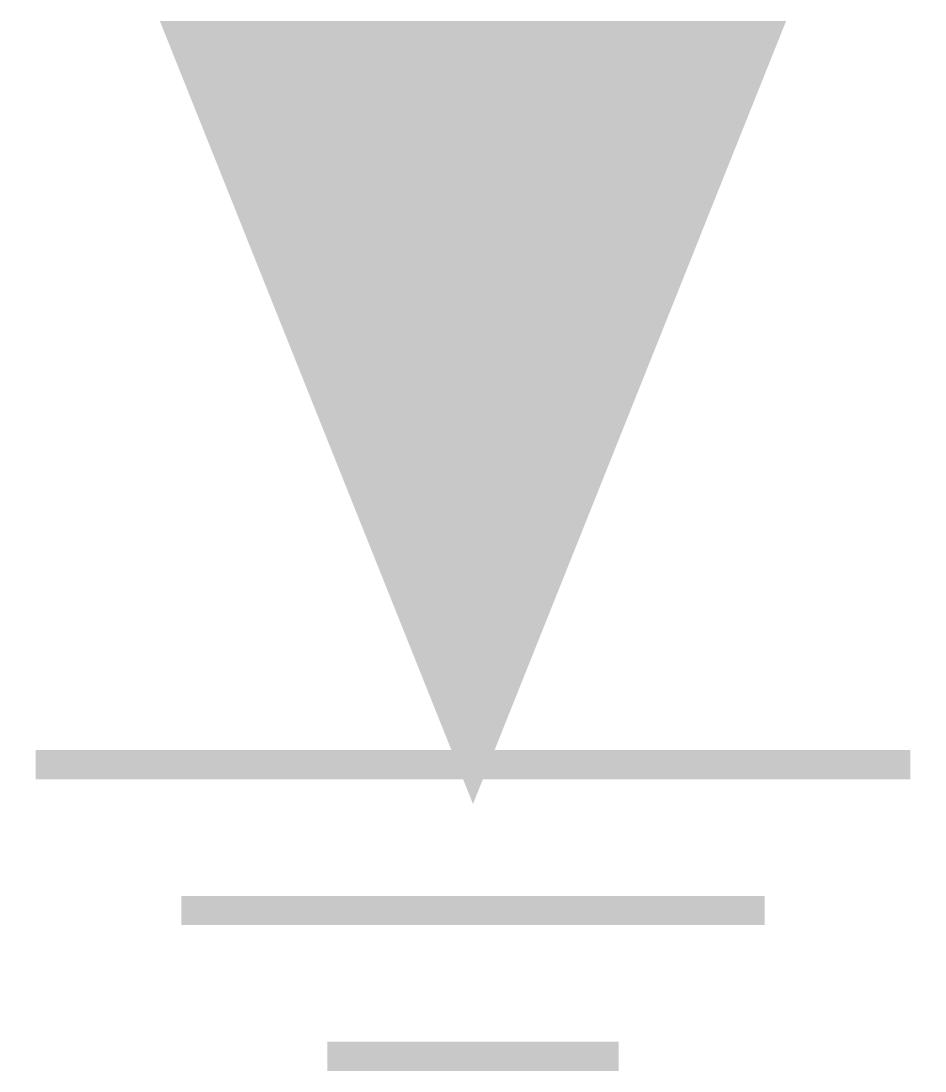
# Model space of a CAD drawing. Extents: x -0.05 to 3.05, y -0.05 to 3.55.
import ezdxf

# ---------------------------------------------------------------- set-up
doc = ezdxf.new("R2010")
doc.units = 0
doc.header["$MEASUREMENT"] = 0
doc.layers.get('0').update_dxf_attribs({"linetype": 'CONTINUOUS'})

msp = doc.modelspace()

# ---------------------------------------------------------------- hatches: boundary and pattern name
msp.add_hatch(color=5).paths.add_polyline_path([(1.5, 1), (2.5, 3.5), (0.5, 3.5)])

# ---------------------------------------------------------------- linework, layer by layer
at = {"color": 5, "const_width": 0.1}
msp.add_lwpolyline([(0.5, 3.5), (2.5, 3.5), (1.5, 1)], close=True, dxfattribs=at)
for points in [[(0, 1), (3, 1)], [(0.5, 0.5), (2.5, 0.5)], [(1, 0), (2, 0)]]:
    msp.add_lwpolyline(points, dxfattribs=at)

doc.saveas('drawing.dxf')
